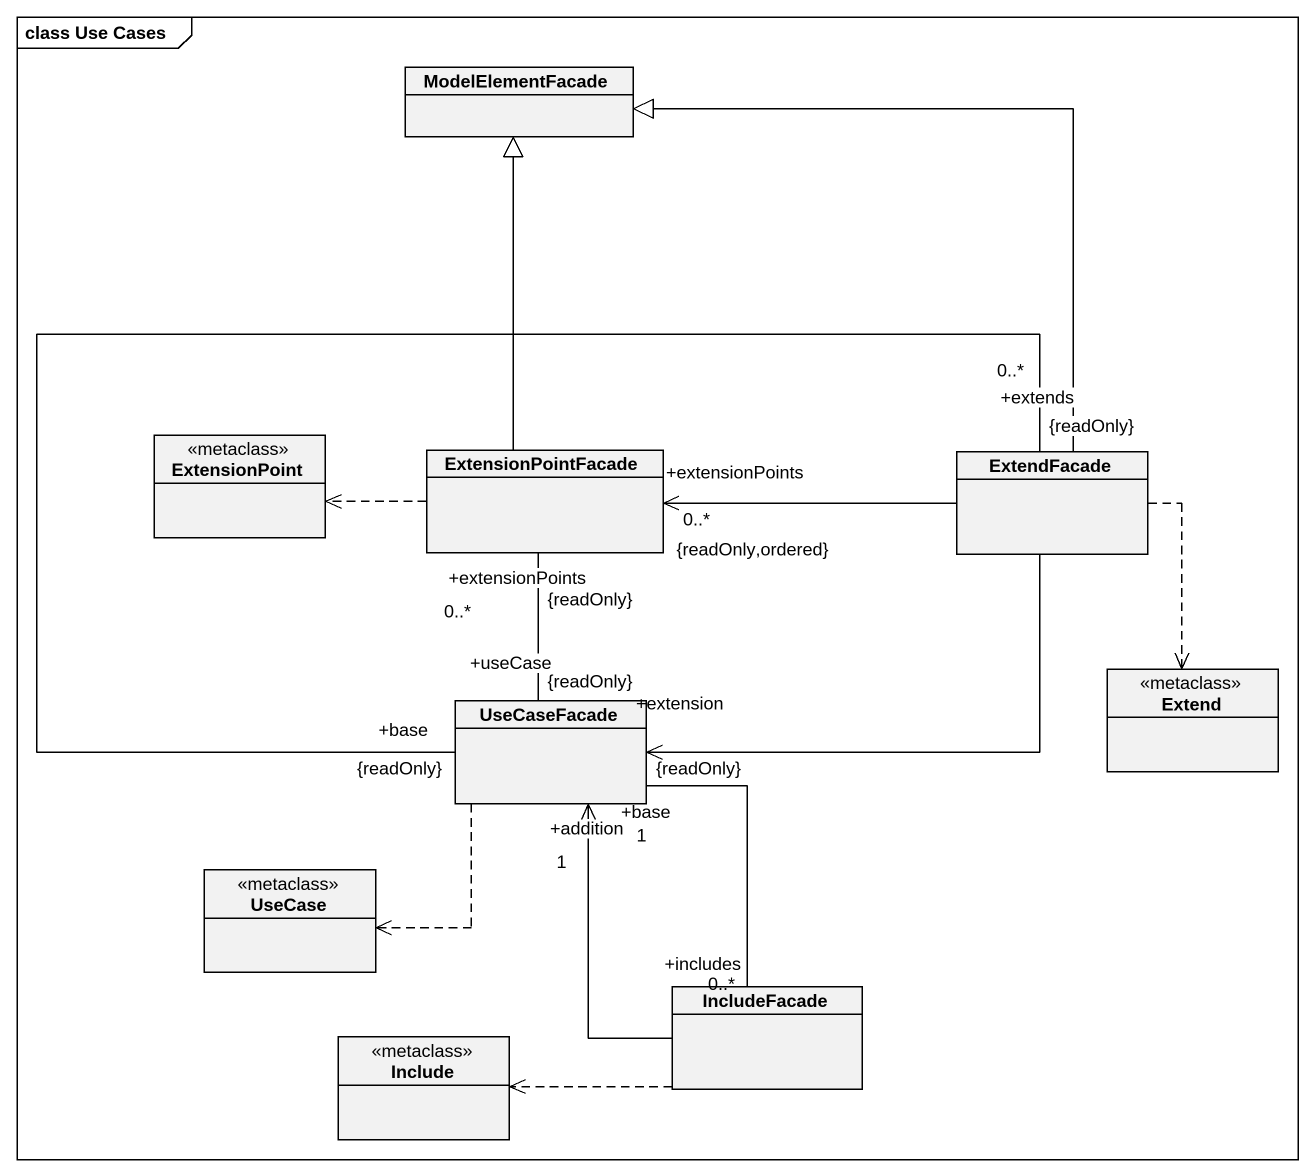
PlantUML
@startuml
mainframe class Use Cases
hide circle
hide empty members
class ModelElementFacade
class ExtensionPoint <<metaclass>>
class ExtensionPointFacade
class ExtendFacade
class Extend <<metaclass>>
class UseCaseFacade
class "UseCase" as UseCase_ <<metaclass>>
class Include <<metaclass>>
class IncludeFacade
ExtensionPointFacade -up-|> ModelElementFacade
ExtensionPointFacade .left.> ExtensionPoint
ExtensionPointFacade "+extensionPoints\n0..*\n{readOnly,ordered}" <-right- ExtendFacade
ExtendFacade -up-|> ModelElementFacade
ExtendFacade ..> Extend
UseCaseFacade "+useCase\n{readOnly}" -up- "+extensionPoints\n0..*\n{readOnly}" ExtensionPointFacade
UseCaseFacade "+base\n{readOnly}" -right- "+extends\n0..*\n{readOnly}" ExtendFacade
UseCaseFacade "+extension\n{readOnly}" <-right- ExtendFacade
UseCaseFacade ..> UseCase_
UseCaseFacade "+base\n1" -- "+includes\n0..*" IncludeFacade
UseCaseFacade "+addition\n1" <-- IncludeFacade
IncludeFacade .left.> Include
@enduml
